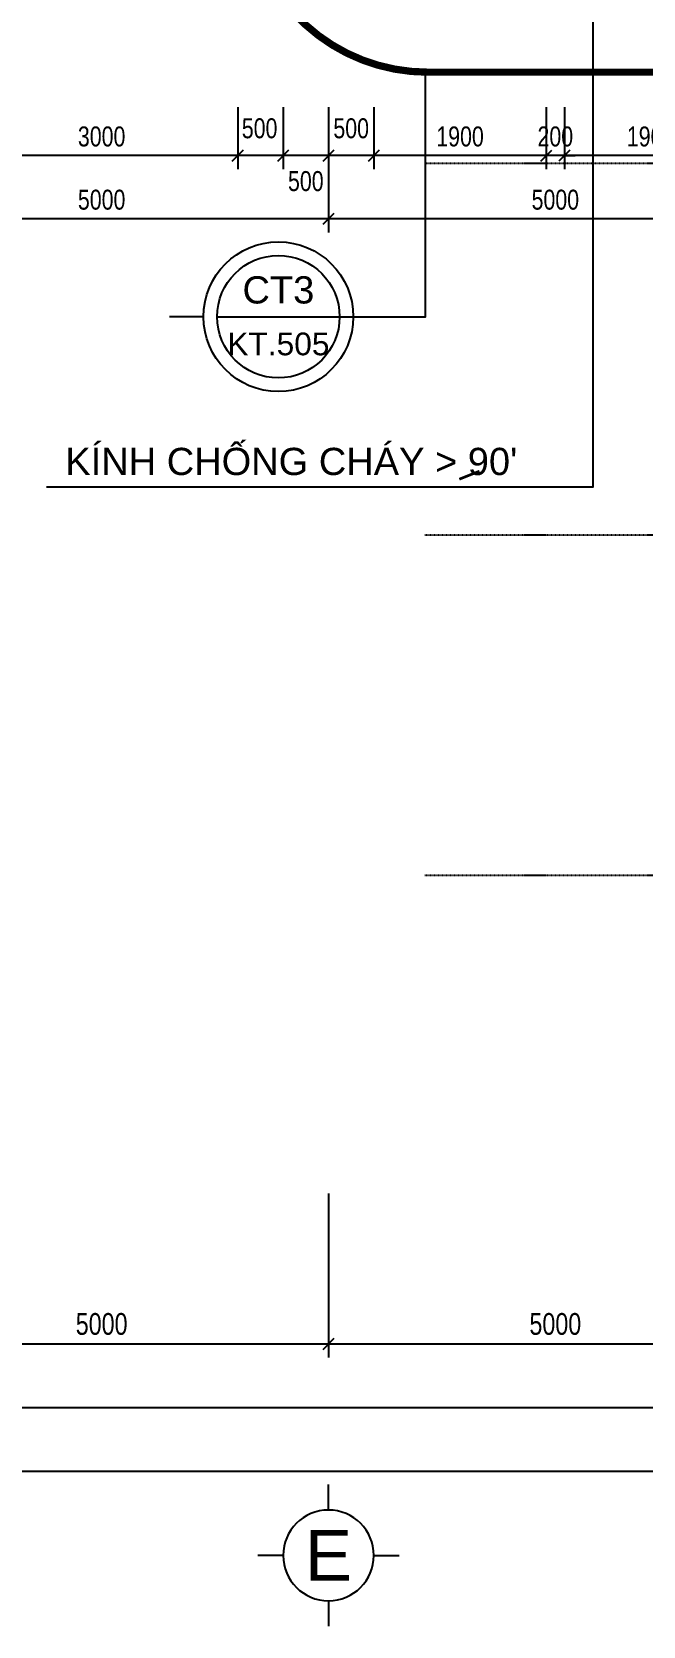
# Model space of a CAD drawing. Header units: millimetres. Extents: x -9574 to 115615, y -25569 to 161230.
# Drawn here: x 16731 to 23467, y -19276 to -1700 of the extents above; entities that cross this region are included whole.
import ezdxf
from ezdxf.enums import TextEntityAlignment as Align

# ---------------------------------------------------------------- set-up
doc = ezdxf.new("R2010")
doc.units = ezdxf.units.MM
doc.linetypes.add('KHOANH CT TM-T2-VS1 2$0$HIDDEN', pattern=[9.525, 6.35, -3.175])
doc.linetypes.add('luoi  H3$0$DASHDOT', pattern=[1, 0.5, -0.25, 0, -0.25])
for name, color, linetype in [('dimTT T1$0$KICHTHUOC', 2, 'Continuous'), ('KHOANH CT TM-T2-VS1 2$0$GHICHU7', 7, 'Continuous'), ('KHOANH CT TM-T2-VS1 2$0$REC', 40, 'KHOANH CT TM-T2-VS1 2$0$HIDDEN'), ('luoi  H3$0$DIM100', 9, 'Continuous'), ('luoi  H3$0$GHICHU', 40, 'Continuous'), ('luoi  H3$0$KH TRUC100', 7, 'Continuous'), ('luoi  H3$0$TRUC9', 251, 'luoi  H3$0$DASHDOT'), ('text ghi chu cua chong chay$0$textH3', 4, 'Continuous')]:
    doc.layers.add(name, color=color, linetype=linetype)
doc.styles.add('dimTT T1$1$VSIMPLEX.SHX', font='VSIMPLEX.SHX', dxfattribs={"width": 0.8})
doc.styles.add('KHOANH CT TM-T2-VS1 2$0$VNI-HELVE', font='vhelven_0.ttf')
doc.styles.add('luoi  H3$0$VHELVEN', font='vhelven_0.ttf')
doc.styles.add('luoi  H3$0$VSIMPLEX.SHX', font='VSIMPLEX.SHX', dxfattribs={"width": 0.8})
doc.styles.add('text ghi chu cua chong chay$0$VNI-HELVE', font='vhelven_0.ttf')
doc.dimstyles.new('dimTT T1$1$1-100', dxfattribs={"dimscale": 0, "dimtxt": 220, "dimasz": 120, "dimexe": 150, "dimexo": 300, "dimgap": 100, "dimtad": 1, "dimdec": 0, "dimzin": 0, "dimdsep": 46, "dimtxsty": 'dimTT T1$1$VSIMPLEX.SHX', "dimblk1": 'dimTT T1$1$_OBLIQUE', "dimblk2": 'dimTT T1$1$_OBLIQUE', "dimsah": 1, "dimcen": 0, "dimdle": 100, "dimclrd": 2, "dimclre": 2, "dimclrt": 4, "dimadec": 0, "dimazin": 0, "dimtfac": 1, "dimtdec": 0, "dimtix": 1, "dimtmove": 2, "dimatfit": 3, "dimfxl": 0, "dimtolj": 1, "dimtzin": 0, "dimlwd": -1, "dimlwe": -1, "dimarcsym": 0})
doc.dimstyles.new('luoi  H3$0$100', dxfattribs={"dimscale": 0, "dimtxt": 240, "dimasz": 120, "dimexe": 150, "dimexo": 300, "dimgap": 100, "dimtad": 1, "dimdec": 0, "dimzin": 0, "dimdsep": 46, "dimtxsty": 'luoi  H3$0$VSIMPLEX.SHX', "dimblk1": 'luoi  H3$0$_OBLIQUE', "dimblk2": 'luoi  H3$0$_OBLIQUE', "dimsah": 1, "dimcen": 0, "dimdle": 100, "dimclrd": 2, "dimclre": 2, "dimclrt": 4, "dimadec": 0, "dimazin": 0, "dimtfac": 1, "dimtdec": 0, "dimtix": 1, "dimtmove": 2, "dimatfit": 3, "dimfxl": 0, "dimtolj": 1, "dimtzin": 0, "dimlwd": -1, "dimlwe": -1, "dimarcsym": 0})

# ---------------------------------------------------------------- blocks, each defined once
blk = doc.blocks.new('luoi  H3$0$_OBLIQUE')
at = {"color": 0, "linetype": 'ByBlock'}
blk.add_line((-0.5, -0.5), (0.5, 0.5), dxfattribs=at)
blk = doc.blocks.new('*D67')
at = {"layer": 'DEFPOINTS', "color": 0, "ltscale": 2}
for p in [(20000, -14207), (25000, -14207), (20000, -16166)]:
    blk.add_point(p, dxfattribs=at)
at = {"layer": 'luoi  H3$0$DIM100', "color": 2, "ltscale": 2}
for p, q in [((20000, -14507), (20000, -16316)), ((25000, -14507), (25000, -16316)), ((25100, -16166), (19900, -16166))]:
    blk.add_line(p, q, dxfattribs=at)
at = {"layer": 'luoi  H3$0$DIM100', "color": 2, "ltscale": 2, "xscale": 120, "yscale": 120, "zscale": 120, "rotation": 180}
blk.add_blockref('luoi  H3$0$_OBLIQUE', (20000, -16166), dxfattribs=at)
at = {"layer": 'luoi  H3$0$DIM100', "color": 2, "ltscale": 2, "xscale": 120, "yscale": 120, "zscale": 120}
blk.add_blockref('luoi  H3$0$_OBLIQUE', (25000, -16166), dxfattribs=at)
at = {"layer": 'luoi  H3$0$DIM100', "color": 4, "ltscale": 2, "insert": (22500, -15946), "char_height": 240, "attachment_point": 5, "style": 'luoi  H3$0$VSIMPLEX.SHX'}
blk.add_mtext('\\A1;5000', dxfattribs=at)
blk = doc.blocks.new('*D68')
at = {"layer": 'DEFPOINTS', "color": 0, "ltscale": 2}
for p in [(15000, -14207), (20000, -14207), (15000, -16166)]:
    blk.add_point(p, dxfattribs=at)
at = {"layer": 'luoi  H3$0$DIM100', "color": 2, "ltscale": 2}
for p, q in [((15000, -14507), (15000, -16316)), ((20000, -14507), (20000, -16316)), ((20100, -16166), (14900, -16166))]:
    blk.add_line(p, q, dxfattribs=at)
at = {"layer": 'luoi  H3$0$DIM100', "color": 2, "ltscale": 2, "xscale": 120, "yscale": 120, "zscale": 120, "rotation": 180}
blk.add_blockref('luoi  H3$0$_OBLIQUE', (15000, -16166), dxfattribs=at)
at = {"layer": 'luoi  H3$0$DIM100', "color": 2, "ltscale": 2, "xscale": 120, "yscale": 120, "zscale": 120}
blk.add_blockref('luoi  H3$0$_OBLIQUE', (20000, -16166), dxfattribs=at)
at = {"layer": 'luoi  H3$0$DIM100', "color": 4, "ltscale": 2, "insert": (17500, -15946), "char_height": 240, "attachment_point": 5, "style": 'luoi  H3$0$VSIMPLEX.SHX'}
blk.add_mtext('\\A1;5000', dxfattribs=at)
blk = doc.blocks.new('*D72')
at = {"layer": 'DEFPOINTS', "color": 0, "ltscale": 2}
for p in [(0, -14207), (25000, -14207), (25000, -16866)]:
    blk.add_point(p, dxfattribs=at)
at = {"layer": 'luoi  H3$0$DIM100', "color": 2, "ltscale": 2}
for p, q in [((0, -14507), (0, -17016)), ((25000, -14507), (25000, -17016)), ((-100, -16866), (25100, -16866))]:
    blk.add_line(p, q, dxfattribs=at)
at = {"layer": 'luoi  H3$0$DIM100', "color": 2, "ltscale": 2, "xscale": 120, "yscale": 120, "zscale": 120, "rotation": 180}
blk.add_blockref('luoi  H3$0$_OBLIQUE', (0, -16866), dxfattribs=at)
at = {"layer": 'luoi  H3$0$DIM100', "color": 2, "ltscale": 2, "xscale": 120, "yscale": 120, "zscale": 120}
blk.add_blockref('luoi  H3$0$_OBLIQUE', (25000, -16866), dxfattribs=at)
at = {"layer": 'luoi  H3$0$DIM100', "color": 4, "ltscale": 2, "insert": (12500, -16646), "char_height": 240, "attachment_point": 5, "style": 'luoi  H3$0$VSIMPLEX.SHX'}
blk.add_mtext('\\A1;25000', dxfattribs=at)
blk = doc.blocks.new('*D77')
at = {"layer": 'DEFPOINTS', "color": 0, "ltscale": 2}
for p in [(0, -14207), (65660, -14207), (65660, -17566)]:
    blk.add_point(p, dxfattribs=at)
at = {"layer": 'luoi  H3$0$DIM100', "color": 2, "ltscale": 2}
for p, q in [((0, -14507), (0, -17716)), ((65660, -14507), (65660, -17716)), ((-100, -17566), (65760, -17566))]:
    blk.add_line(p, q, dxfattribs=at)
at = {"layer": 'luoi  H3$0$DIM100', "color": 2, "ltscale": 2, "xscale": 120, "yscale": 120, "zscale": 120, "rotation": 180}
blk.add_blockref('luoi  H3$0$_OBLIQUE', (0, -17566), dxfattribs=at)
at = {"layer": 'luoi  H3$0$DIM100', "color": 2, "ltscale": 2, "xscale": 120, "yscale": 120, "zscale": 120}
blk.add_blockref('luoi  H3$0$_OBLIQUE', (65660, -17566), dxfattribs=at)
at = {"layer": 'luoi  H3$0$DIM100', "color": 4, "ltscale": 2, "insert": (32830, -17346), "char_height": 240, "attachment_point": 5, "style": 'luoi  H3$0$VSIMPLEX.SHX'}
blk.add_mtext('\\A1;65660', dxfattribs=at)
blk = doc.blocks.new('luoi  H3$0$TRUCCOT')
for p, q in [((0, -140), (0, 0)), ((-250, -390), (-390, -390)), ((250, -390), (390, -390)), ((0, -640), (0, -780))]:
    blk.add_line(p, q)
blk.add_circle((0, -390), 250)
at = {"layer": 'luoi  H3$0$GHICHU', "style": 'luoi  H3$0$VHELVEN'}
blk.add_attdef('TRUC', text='', height=280, dxfattribs=at).set_placement((0, -390), align=Align.MIDDLE_CENTER)
blk = doc.blocks.new('KHOANH CT TM-T2-VS1 2$0$Chitiet')
for p, q in [((-550, 0), (-800, 0)), ((-450, 0), (450, 0)), ((550, 0), (800, 0))]:
    blk.add_line(p, q)
for radius in [550, 450]:
    blk.add_circle((0, 0), radius)
at = {"style": 'KHOANH CT TM-T2-VS1 2$0$VNI-HELVE'}
for tag, p in [('CT1', (0, 197)), ('KT01', (0, -200))]:
    blk.add_attdef(tag, text='', height=200, dxfattribs=at).set_placement(p, align=Align.MIDDLE)
blk = doc.blocks.new('KHOANH CT TM-T2-VS1 2')
at = {"layer": 'KHOANH CT TM-T2-VS1 2$0$GHICHU7'}
blk.add_lwpolyline([(19670, -4840), (21068, -4840), (21068, -2144)], dxfattribs=at)
at = {"layer": 'KHOANH CT TM-T2-VS1 2$0$REC', "ltscale": 100, "const_width": 80}
blk.add_lwpolyline([(21095, 9465), (23910, 9465, -0.414214), (25910, 7465), (25910, -144, -0.414214), (23910, -2144), (21095, -2144, -0.414214), (19095, -144), (19095, 7465, -0.414214)], format="xyb", close=True, dxfattribs=at)
at = {"layer": 'KHOANH CT TM-T2-VS1 2$0$GHICHU7'}
ref = blk.add_blockref('KHOANH CT TM-T2-VS1 2$0$Chitiet', (19448, -4840), dxfattribs=dict(at, xscale=1.5, yscale=1.5, zscale=1.5))
ref.add_attrib('KT01', 'KT.505', dxfattribs={"layer": '0', "height": 250, "style": 'KHOANH CT TM-T2-VS1 2$0$VNI-HELVE'}).set_placement((19448, -5140), align=Align.MIDDLE)
ref.add_attrib('CT1', 'CT3', dxfattribs={"layer": '0', "height": 300, "style": 'KHOANH CT TM-T2-VS1 2$0$VNI-HELVE'}).set_placement((19448, -4544), align=Align.MIDDLE)
blk = doc.blocks.new('dimTT T1$1$_OBLIQUE')
at = {"color": 0, "linetype": 'ByBlock'}
blk.add_line((-0.5, -0.5), (0.5, 0.5), dxfattribs=at)
blk = doc.blocks.new('*D2022')
at = {"layer": 'DEFPOINTS', "color": 0, "ltscale": 2}
for p in [(22600, -2229), (24500, -2229), (22600, -3064)]:
    blk.add_point(p, dxfattribs=at)
at = {"layer": 'dimTT T1$0$KICHTHUOC', "color": 2, "ltscale": 2}
for p, q in [((22600, -2529), (22600, -3214)), ((24500, -2529), (24500, -3214)), ((24600, -3064), (22500, -3064))]:
    blk.add_line(p, q, dxfattribs=at)
at = {"layer": 'dimTT T1$0$KICHTHUOC', "color": 2, "ltscale": 2, "xscale": 120, "yscale": 120, "zscale": 120, "rotation": 180}
blk.add_blockref('dimTT T1$1$_OBLIQUE', (22600, -3064), dxfattribs=at)
at = {"layer": 'dimTT T1$0$KICHTHUOC', "color": 2, "ltscale": 2, "xscale": 120, "yscale": 120, "zscale": 120}
blk.add_blockref('dimTT T1$1$_OBLIQUE', (24500, -3064), dxfattribs=at)
at = {"layer": 'dimTT T1$0$KICHTHUOC', "color": 4, "ltscale": 2, "insert": (23550, -2854), "char_height": 220, "attachment_point": 5, "style": 'dimTT T1$1$VSIMPLEX.SHX'}
blk.add_mtext('\\A1;1900', dxfattribs=at)
blk = doc.blocks.new('*D2023')
at = {"layer": 'DEFPOINTS', "color": 0, "ltscale": 2}
for p in [(22400, -2229), (22600, -2229), (22400, -3064)]:
    blk.add_point(p, dxfattribs=at)
at = {"layer": 'dimTT T1$0$KICHTHUOC', "color": 2, "ltscale": 2}
for p, q in [((22400, -2529), (22400, -3214)), ((22600, -2529), (22600, -3214)), ((22400, -3064), (22280, -3064)), ((22600, -3064), (22400, -3064)), ((22600, -3064), (22720, -3064))]:
    blk.add_line(p, q, dxfattribs=at)
at = {"layer": 'dimTT T1$0$KICHTHUOC', "color": 2, "ltscale": 2, "xscale": 120, "yscale": 120, "zscale": 120}
blk.add_blockref('dimTT T1$1$_OBLIQUE', (22400, -3064), dxfattribs=at)
at = {"layer": 'dimTT T1$0$KICHTHUOC', "color": 2, "ltscale": 2, "xscale": 120, "yscale": 120, "zscale": 120, "rotation": 180}
blk.add_blockref('dimTT T1$1$_OBLIQUE', (22600, -3064), dxfattribs=at)
at = {"layer": 'dimTT T1$0$KICHTHUOC', "color": 4, "ltscale": 2, "insert": (22500, -2854), "char_height": 220, "attachment_point": 5, "style": 'dimTT T1$1$VSIMPLEX.SHX'}
blk.add_mtext('\\A1;200', dxfattribs=at)
blk = doc.blocks.new('*D2024')
at = {"layer": 'DEFPOINTS', "color": 0, "ltscale": 2}
for p in [(20500, -2229), (22400, -2229), (20500, -3064)]:
    blk.add_point(p, dxfattribs=at)
at = {"layer": 'dimTT T1$0$KICHTHUOC', "color": 2, "ltscale": 2}
for p, q in [((20500, -2529), (20500, -3214)), ((22400, -2529), (22400, -3214)), ((22500, -3064), (20400, -3064))]:
    blk.add_line(p, q, dxfattribs=at)
at = {"layer": 'dimTT T1$0$KICHTHUOC', "color": 2, "ltscale": 2, "xscale": 120, "yscale": 120, "zscale": 120, "rotation": 180}
blk.add_blockref('dimTT T1$1$_OBLIQUE', (20500, -3064), dxfattribs=at)
at = {"layer": 'dimTT T1$0$KICHTHUOC', "color": 2, "ltscale": 2, "xscale": 120, "yscale": 120, "zscale": 120}
blk.add_blockref('dimTT T1$1$_OBLIQUE', (22400, -3064), dxfattribs=at)
at = {"layer": 'dimTT T1$0$KICHTHUOC', "color": 4, "ltscale": 2, "insert": (21450, -2854), "char_height": 220, "attachment_point": 5, "style": 'dimTT T1$1$VSIMPLEX.SHX'}
blk.add_mtext('\\A1;1900', dxfattribs=at)
blk = doc.blocks.new('*D2025')
at = {"layer": 'DEFPOINTS', "color": 0, "ltscale": 2}
for p in [(20000, -2229), (20500, -2229), (20000, -3064)]:
    blk.add_point(p, dxfattribs=at)
at = {"layer": 'dimTT T1$0$KICHTHUOC', "color": 2, "ltscale": 2}
for p, q in [((20000, -2529), (20000, -3214)), ((20500, -2529), (20500, -3214)), ((20600, -3064), (19900, -3064))]:
    blk.add_line(p, q, dxfattribs=at)
at = {"layer": 'dimTT T1$0$KICHTHUOC', "color": 2, "ltscale": 2, "xscale": 120, "yscale": 120, "zscale": 120, "rotation": 180}
blk.add_blockref('dimTT T1$1$_OBLIQUE', (20000, -3064), dxfattribs=at)
at = {"layer": 'dimTT T1$0$KICHTHUOC', "color": 2, "ltscale": 2, "xscale": 120, "yscale": 120, "zscale": 120}
blk.add_blockref('dimTT T1$1$_OBLIQUE', (20500, -3064), dxfattribs=at)
at = {"layer": 'dimTT T1$0$KICHTHUOC', "color": 4, "ltscale": 2, "insert": (20250, -2764), "char_height": 220, "attachment_point": 5, "style": 'dimTT T1$1$VSIMPLEX.SHX'}
blk.add_mtext('\\A1;500', dxfattribs=at)
blk = doc.blocks.new('*D2026')
at = {"layer": 'DEFPOINTS', "color": 0, "ltscale": 2}
for p in [(19500, -2229), (20000, -2229), (19500, -3064)]:
    blk.add_point(p, dxfattribs=at)
at = {"layer": 'dimTT T1$0$KICHTHUOC', "color": 2, "ltscale": 2}
for p, q in [((19500, -2529), (19500, -3214)), ((20000, -2529), (20000, -3214)), ((20100, -3064), (19400, -3064))]:
    blk.add_line(p, q, dxfattribs=at)
at = {"layer": 'dimTT T1$0$KICHTHUOC', "color": 2, "ltscale": 2, "xscale": 120, "yscale": 120, "zscale": 120, "rotation": 180}
blk.add_blockref('dimTT T1$1$_OBLIQUE', (19500, -3064), dxfattribs=at)
at = {"layer": 'dimTT T1$0$KICHTHUOC', "color": 2, "ltscale": 2, "xscale": 120, "yscale": 120, "zscale": 120}
blk.add_blockref('dimTT T1$1$_OBLIQUE', (20000, -3064), dxfattribs=at)
at = {"layer": 'dimTT T1$0$KICHTHUOC', "color": 4, "ltscale": 2, "insert": (19750, -3346), "char_height": 220, "attachment_point": 5, "style": 'dimTT T1$1$VSIMPLEX.SHX'}
blk.add_mtext('\\A1;500', dxfattribs=at)
blk = doc.blocks.new('*D2027')
at = {"layer": 'DEFPOINTS', "color": 0, "ltscale": 2}
for p in [(19000, -2229), (19500, -2229), (19000, -3064)]:
    blk.add_point(p, dxfattribs=at)
at = {"layer": 'dimTT T1$0$KICHTHUOC', "color": 2, "ltscale": 2}
for p, q in [((19000, -2529), (19000, -3214)), ((19500, -2529), (19500, -3214)), ((19600, -3064), (18900, -3064))]:
    blk.add_line(p, q, dxfattribs=at)
at = {"layer": 'dimTT T1$0$KICHTHUOC', "color": 2, "ltscale": 2, "xscale": 120, "yscale": 120, "zscale": 120, "rotation": 180}
blk.add_blockref('dimTT T1$1$_OBLIQUE', (19000, -3064), dxfattribs=at)
at = {"layer": 'dimTT T1$0$KICHTHUOC', "color": 2, "ltscale": 2, "xscale": 120, "yscale": 120, "zscale": 120}
blk.add_blockref('dimTT T1$1$_OBLIQUE', (19500, -3064), dxfattribs=at)
at = {"layer": 'dimTT T1$0$KICHTHUOC', "color": 4, "ltscale": 2, "insert": (19241, -2764), "char_height": 220, "attachment_point": 5, "style": 'dimTT T1$1$VSIMPLEX.SHX'}
blk.add_mtext('\\A1;500', dxfattribs=at)
blk = doc.blocks.new('*D2028')
at = {"layer": 'DEFPOINTS', "color": 0, "ltscale": 2}
for p in [(16000, -2229), (19000, -2229), (16000, -3064)]:
    blk.add_point(p, dxfattribs=at)
at = {"layer": 'dimTT T1$0$KICHTHUOC', "color": 2, "ltscale": 2}
for p, q in [((16000, -2529), (16000, -3214)), ((19000, -2529), (19000, -3214)), ((19100, -3064), (15900, -3064))]:
    blk.add_line(p, q, dxfattribs=at)
at = {"layer": 'dimTT T1$0$KICHTHUOC', "color": 2, "ltscale": 2, "xscale": 120, "yscale": 120, "zscale": 120, "rotation": 180}
blk.add_blockref('dimTT T1$1$_OBLIQUE', (16000, -3064), dxfattribs=at)
at = {"layer": 'dimTT T1$0$KICHTHUOC', "color": 2, "ltscale": 2, "xscale": 120, "yscale": 120, "zscale": 120}
blk.add_blockref('dimTT T1$1$_OBLIQUE', (19000, -3064), dxfattribs=at)
at = {"layer": 'dimTT T1$0$KICHTHUOC', "color": 4, "ltscale": 2, "insert": (17500, -2854), "char_height": 220, "attachment_point": 5, "style": 'dimTT T1$1$VSIMPLEX.SHX'}
blk.add_mtext('\\A1;3000', dxfattribs=at)
blk = doc.blocks.new('*D2076')
at = {"layer": 'DEFPOINTS', "color": 0, "ltscale": 2}
for p in [(20000, -2229), (25000, -2229), (20000, -3761)]:
    blk.add_point(p, dxfattribs=at)
at = {"layer": 'dimTT T1$0$KICHTHUOC', "color": 2, "ltscale": 2}
for p, q in [((20000, -2529), (20000, -3911)), ((25000, -2529), (25000, -3911)), ((25100, -3761), (19900, -3761))]:
    blk.add_line(p, q, dxfattribs=at)
at = {"layer": 'dimTT T1$0$KICHTHUOC', "color": 2, "ltscale": 2, "xscale": 120, "yscale": 120, "zscale": 120, "rotation": 180}
blk.add_blockref('dimTT T1$1$_OBLIQUE', (20000, -3761), dxfattribs=at)
at = {"layer": 'dimTT T1$0$KICHTHUOC', "color": 2, "ltscale": 2, "xscale": 120, "yscale": 120, "zscale": 120}
blk.add_blockref('dimTT T1$1$_OBLIQUE', (25000, -3761), dxfattribs=at)
at = {"layer": 'dimTT T1$0$KICHTHUOC', "color": 4, "ltscale": 2, "insert": (22500, -3551), "char_height": 220, "attachment_point": 5, "style": 'dimTT T1$1$VSIMPLEX.SHX'}
blk.add_mtext('\\A1;5000', dxfattribs=at)
blk = doc.blocks.new('*D2077')
at = {"layer": 'DEFPOINTS', "color": 0, "ltscale": 2}
for p in [(15000, -2229), (20000, -2229), (15000, -3761)]:
    blk.add_point(p, dxfattribs=at)
at = {"layer": 'dimTT T1$0$KICHTHUOC', "color": 2, "ltscale": 2}
for p, q in [((15000, -2529), (15000, -3911)), ((20000, -2529), (20000, -3911)), ((20100, -3761), (14900, -3761))]:
    blk.add_line(p, q, dxfattribs=at)
at = {"layer": 'dimTT T1$0$KICHTHUOC', "color": 2, "ltscale": 2, "xscale": 120, "yscale": 120, "zscale": 120, "rotation": 180}
blk.add_blockref('dimTT T1$1$_OBLIQUE', (15000, -3761), dxfattribs=at)
at = {"layer": 'dimTT T1$0$KICHTHUOC', "color": 2, "ltscale": 2, "xscale": 120, "yscale": 120, "zscale": 120}
blk.add_blockref('dimTT T1$1$_OBLIQUE', (20000, -3761), dxfattribs=at)
at = {"layer": 'dimTT T1$0$KICHTHUOC', "color": 4, "ltscale": 2, "insert": (17500, -3551), "char_height": 220, "attachment_point": 5, "style": 'dimTT T1$1$VSIMPLEX.SHX'}
blk.add_mtext('\\A1;5000', dxfattribs=at)
blk = doc.blocks.new('luoi  H3')
at = {"layer": 'luoi  H3$0$TRUC9', "ltscale": 2}
for p, q in [((43233.4, -3150), (21060.2, -3150)), ((43233.4, -7250), (21060.2, -7250)), ((43233.4, -11000), (21060.2, -11000))]:
    blk.add_line(p, q, dxfattribs=at)
at = {"layer": 'luoi  H3$0$KH TRUC100'}
ref = blk.add_blockref('luoi  H3$0$TRUCCOT', (20000, -19275.8), dxfattribs=dict(at, xscale=-2, yscale=2, zscale=2, rotation=180))
ref.add_attrib('TRUC', 'E', dxfattribs={"height": 560, "style": 'luoi  H3$0$VHELVEN'}).set_placement((20000, -18495.8), align=Align.MIDDLE_CENTER)
at = {"layer": 'luoi  H3$0$DIM100', "ltscale": 2}
for base, p1, p2, picture, middle in [((25000, -16866), (0, -14206.8), (25000, -14206.8), '*D72', (12500, -16646)), ((65660, -17565.8), (0, -14206.8), (65660, -14206.8), '*D77', (32830, -17345.8)), ((15000, -16166), (20000, -14206.8), (15000, -14206.8), '*D68', (17500, -15946)), ((20000, -16166), (25000, -14206.8), (20000, -14206.8), '*D67', (22500, -15946))]:
    dim = blk.add_linear_dim(base=base, p1=p1, p2=p2, dimstyle='luoi  H3$0$100', override={"dimscale": 1}, dxfattribs=at)
    dim.commit()
    dim.dimension.update_dxf_attribs({"geometry": picture, "text_midpoint": middle})
blk = doc.blocks.new('dimTT T1')
at = {"layer": 'dimTT T1$0$KICHTHUOC', "ltscale": 2}
for base, p1, p2, picture, middle in [((15000, -3761.4), (20000, -2228.6), (15000, -2228.6), '*D2077', (17500, -3551.4)), ((16000.1, -3064), (19000.1, -2228.6), (16000.1, -2228.6), '*D2028', (17500.1, -2854)), ((20000, -3761.4), (25000, -2228.6), (20000, -2228.6), '*D2076', (22500, -3551.4)), ((20500, -3064), (22400, -2228.6), (20500, -2228.6), '*D2024', (21450, -2854)), ((22400, -3064), (22600, -2228.6), (22400, -2228.6), '*D2023', (22500, -2854)), ((22600, -3064), (24499.9, -2228.6), (22600, -2228.6), '*D2022', (23550, -2854))]:
    dim = blk.add_linear_dim(base=base, p1=p1, p2=p2, dimstyle='dimTT T1$1$1-100', override={"dimscale": 1}, dxfattribs=at)
    dim.commit()
    dim.dimension.update_dxf_attribs({"geometry": picture, "text_midpoint": middle})
for base, p1, p2, picture, middle in [((19000.1, -3064), (19500, -2228.6), (19000.1, -2228.6), '*D2027', (19240.7, -2764.1)), ((19500, -3064), (20000, -2228.6), (19500, -2228.6), '*D2026', (19750, -3346.1)), ((20000, -3064), (20500, -2228.6), (20000, -2228.6), '*D2025', (20250, -2764.1))]:
    dim = blk.add_linear_dim(base=base, p1=p1, p2=p2, dimstyle='dimTT T1$1$1-100', override={"dimscale": 1}, dxfattribs=at)
    dim.commit()
    dim.dimension.update_dxf_attribs({"geometry": picture, "text_midpoint": middle, "dimtype": 160})

msp = doc.modelspace()

# ---------------------------------------------------------------- linework, layer by layer
at = {"const_width": 30}
msp.add_lwpolyline([(21664.1, -6543), (21441.4, -6631.1)], dxfattribs=at)
at = {"layer": 'KHOANH CT TM-T2-VS1 2$0$GHICHU7'}
msp.add_lwpolyline([(22912.9, -127.5), (22912.9, -6720.5), (16891.8, -6720.5)], dxfattribs=at)

# ---------------------------------------------------------------- block references
for name in ['luoi  H3', 'KHOANH CT TM-T2-VS1 2', 'dimTT T1']:
    msp.add_blockref(name, (0, 0))

# ---------------------------------------------------------------- texts
at = {"layer": 'text ghi chu cua chong chay$0$textH3', "style": 'text ghi chu cua chong chay$0$VNI-HELVE'}
msp.add_text("KÍNH CHOÁNG CHAÙY > 90'", height=300, dxfattribs=at).set_placement((17099.6, -6585.4))

doc.saveas('drawing.dxf')
